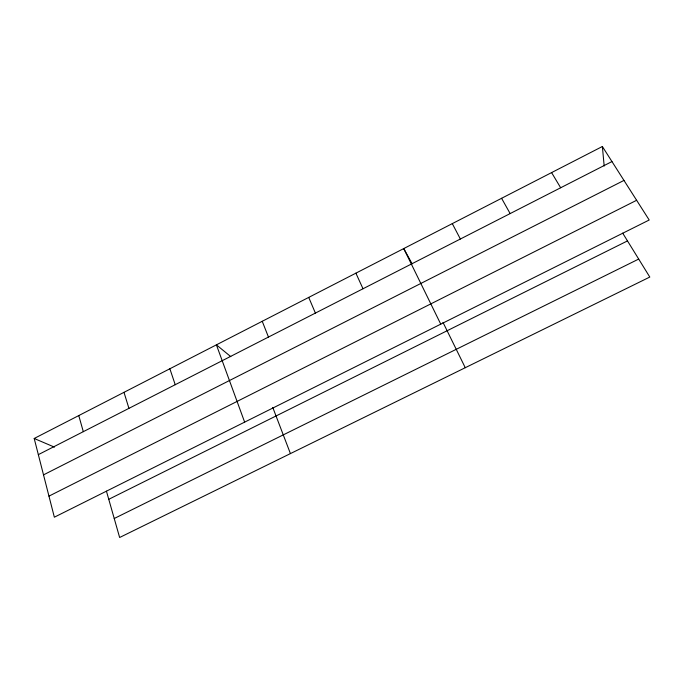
<?xml version="1.0" encoding="UTF-8"?>
<svg xmlns="http://www.w3.org/2000/svg" width="684" height="684" viewBox="0 0 684 684"><rect width="100%" height="100%" fill="white"/><g stroke="black" fill="none" stroke-linecap="round" stroke-linejoin="round"><path stroke-width="1.03" d="M34.2 438.478L602.365 146.504L649.193 220.009L54.352 517.198L34.2 438.478L54.446 447.131M38.338 454.646L611.958 161.561M43.52 474.867L623.97 180.414M48.957 496.131L636.624 200.284M108.756 499.303L627.484 240.905M114.228 518.506L638.694 259.074M230.799 356.646L216.4 344.847L244.641 422.131M622.679 233.124L649.8 277.054L119.64 537.496L106.439 491.172M551.595 172.599L560.666 187.767M501.586 198.3L510.144 213.579M412.144 263.827L403.748 248.574L440.752 324.148M452.304 223.625L460.366 239.015M443.001 322.378L465.265 367.71M355.894 273.164L363.007 288.759M308.723 297.403L315.392 313.092M262.237 321.292L268.461 337.067M272.771 407.442L290.426 453.595M169.863 368.762L175.224 384.707M123.992 392.334L128.934 408.357M78.771 415.573L83.311 431.672M602.365 146.504L604.186 166.032"/></g></svg>
